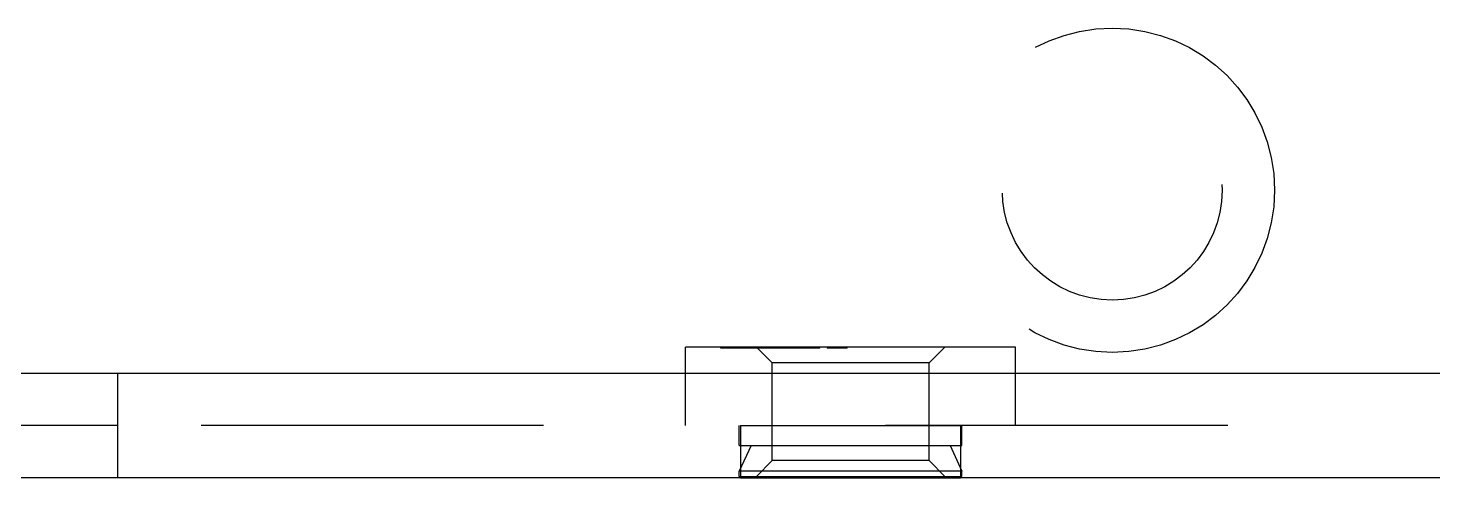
# Model space of a CAD drawing. Header units: millimetres. Extents: x 1262 to 3787, y 0 to 841.
# Drawn here: x 1543.87 to 1570.71, y 247.23 to 255.83 of the extents above; entities that cross this region are included whole.
import ezdxf

# ---------------------------------------------------------------- set-up
doc = ezdxf.new("R2010")
doc.units = ezdxf.units.MM
doc.header["$LTSCALE"] = 65.395
doc.linetypes.add('HIDDEN', pattern=[0.2, 0.1, -0.1])
doc.layers.get('0').update_dxf_attribs({"linetype": 'CONTINUOUS'})
doc.layers.add('02___PRT_ALL_AXES', color=7, linetype='CONTINUOUS')
doc.layers.add('DEFAULT_2', color=8, linetype='HIDDEN')

msp = doc.modelspace()

# ---------------------------------------------------------------- linework, layer by layer
at = {"color": 3, "linetype": 'Continuous'}
for p, q in [((1413.581, 249.226), (1825.581, 249.226)), ((1545.581, 247.226), (1545.581, 249.226)), ((1825.581, 247.226), (1413.581, 247.226))]:
    msp.add_line(p, q, dxfattribs=at)
at = {"color": 7, "linetype": 'Continuous'}
msp.add_line((1545.581, 248.226), (1533.581, 248.226), dxfattribs=at)
at = {"layer": '02___PRT_ALL_AXES', "color": 8, "linetype": 'HIDDEN'}
for p, q in [((1557.481, 248.226), (1557.481, 247.226)), ((1557.481, 248.226), (1561.681, 248.226)), ((1561.681, 248.226), (1561.681, 247.226)), ((1557.481, 247.226), (1561.681, 247.226))]:
    msp.add_line(p, q, dxfattribs=at)
at = {"layer": 'DEFAULT_2', "color": 8, "linetype": 'HIDDEN'}
for p, q in [((1556.431, 248.226), (1556.431, 249.726)), ((1562.731, 249.726), (1556.431, 249.726)), ((1557.105, 249.706), (1557.105, 249.726)), ((1558.997, 249.706), (1557.105, 249.706)), ((1557.119, 249.706), (1557.119, 249.726)), ((1557.141, 249.726), (1557.141, 249.706)), ((1557.149, 249.706), (1557.149, 249.726)), ((1557.187, 249.726), (1557.187, 249.706)), ((1557.187, 249.706), (1557.187, 249.726)), ((1557.188, 249.726), (1557.188, 249.706)), ((1557.19, 249.706), (1557.19, 249.726)), ((1557.2, 249.706), (1557.2, 249.726)), ((1557.21, 249.726), (1557.21, 249.706)), ((1557.434, 249.706), (1557.434, 249.726)), ((1557.467, 249.706), (1557.467, 249.726)), ((1557.548, 249.706), (1557.548, 249.726)), ((1557.581, 249.706), (1557.581, 249.726)), ((1557.589, 249.726), (1557.589, 249.706)), ((1557.602, 249.706), (1557.602, 249.726)), ((1557.622, 249.726), (1557.622, 249.706)), ((1557.623, 249.706), (1557.623, 249.726)), ((1557.623, 249.706), (1557.623, 249.726)), ((1557.625, 249.706), (1557.625, 249.726)), ((1557.652, 249.706), (1557.652, 249.726)), ((1557.653, 249.706), (1557.653, 249.726)), ((1557.659, 249.706), (1557.659, 249.726)), ((1557.669, 249.706), (1557.669, 249.726)), ((1557.681, 249.726), (1557.681, 249.706)), ((1557.682, 249.706), (1557.682, 249.726)), ((1557.727, 249.706), (1557.727, 249.726)), ((1557.739, 249.706), (1557.739, 249.726)), ((1557.769, 249.706), (1557.769, 249.726)), ((1557.772, 249.706), (1557.772, 249.726)), ((1557.775, 249.706), (1557.775, 249.726)), ((1557.781, 249.706), (1557.781, 249.726)), ((1558.081, 249.426), (1557.781, 249.726)), ((1557.849, 249.706), (1557.849, 249.726)), ((1557.866, 249.726), (1557.866, 249.706)), ((1557.869, 249.706), (1557.869, 249.726)), ((1557.871, 249.706), (1557.871, 249.726)), ((1557.872, 249.726), (1557.872, 249.706)), ((1557.886, 249.726), (1557.886, 249.706)), ((1557.889, 249.706), (1557.889, 249.726)), ((1557.891, 249.706), (1557.891, 249.726)), ((1557.904, 249.706), (1557.904, 249.726)), ((1557.906, 249.706), (1557.906, 249.726)), ((1557.914, 249.706), (1557.914, 249.726)), ((1557.915, 249.706), (1557.915, 249.726)), ((1557.975, 249.706), (1557.975, 249.726)), ((1557.976, 249.706), (1557.976, 249.726)), ((1557.988, 249.726), (1557.988, 249.706)), ((1558.013, 249.706), (1558.013, 249.726)), ((1558.019, 249.706), (1558.019, 249.726)), ((1558.034, 249.706), (1558.034, 249.726)), ((1558.037, 249.706), (1558.037, 249.726)), ((1558.05, 249.726), (1558.05, 249.706)), ((1558.054, 249.706), (1558.054, 249.726)), ((1558.064, 249.706), (1558.064, 249.726)), ((1558.065, 249.706), (1558.065, 249.726)), ((1558.068, 249.706), (1558.068, 249.726)), ((1558.079, 249.706), (1558.079, 249.726)), ((1558.093, 249.726), (1558.093, 249.706)), ((1558.094, 249.706), (1558.094, 249.726)), ((1558.095, 249.706), (1558.095, 249.726)), ((1558.129, 249.726), (1558.129, 249.706)), ((1558.136, 249.706), (1558.136, 249.726)), ((1558.195, 249.706), (1558.195, 249.726)), ((1558.203, 249.726), (1558.203, 249.706)), ((1558.227, 249.706), (1558.227, 249.726)), ((1558.238, 249.706), (1558.238, 249.726)), ((1558.25, 249.726), (1558.25, 249.706)), ((1558.261, 249.706), (1558.261, 249.726)), ((1558.261, 249.706), (1558.261, 249.726)), ((1558.272, 249.706), (1558.272, 249.726)), ((1558.274, 249.706), (1558.274, 249.726)), ((1558.312, 249.706), (1558.312, 249.726)), ((1558.341, 249.706), (1558.341, 249.726)), ((1558.349, 249.706), (1558.349, 249.726)), ((1558.349, 249.706), (1558.349, 249.726)), ((1558.425, 249.726), (1558.425, 249.706)), ((1558.443, 249.706), (1558.443, 249.726)), ((1558.472, 249.706), (1558.472, 249.726)), ((1558.485, 249.726), (1558.485, 249.706)), ((1558.495, 249.726), (1558.495, 249.706)), ((1558.512, 249.706), (1558.512, 249.726)), ((1558.543, 249.726), (1558.543, 249.706)), ((1558.551, 249.706), (1558.551, 249.726)), ((1558.68, 249.726), (1558.68, 249.706)), ((1558.714, 249.706), (1558.714, 249.726)), ((1558.742, 249.706), (1558.742, 249.726)), ((1558.75, 249.706), (1558.75, 249.726)), ((1558.779, 249.706), (1558.779, 249.726)), ((1558.79, 249.706), (1558.79, 249.726)), ((1558.818, 249.706), (1558.818, 249.726)), ((1558.826, 249.706), (1558.826, 249.726)), ((1558.985, 249.706), (1558.985, 249.726)), ((1558.997, 249.706), (1558.997, 249.726)), ((1559.136, 249.726), (1559.136, 249.706)), ((1559.518, 249.706), (1559.136, 249.706)), ((1559.138, 249.706), (1559.138, 249.726)), ((1559.178, 249.706), (1559.178, 249.726)), ((1559.187, 249.706), (1559.187, 249.726)), ((1559.188, 249.726), (1559.188, 249.706)), ((1559.189, 249.706), (1559.189, 249.726)), ((1559.211, 249.706), (1559.211, 249.726)), ((1559.217, 249.706), (1559.217, 249.726)), ((1559.218, 249.726), (1559.218, 249.706)), ((1559.222, 249.706), (1559.222, 249.726)), ((1559.226, 249.706), (1559.226, 249.726)), ((1559.304, 249.706), (1559.304, 249.726)), ((1559.319, 249.706), (1559.319, 249.726)), ((1559.32, 249.706), (1559.32, 249.726)), ((1559.329, 249.706), (1559.329, 249.726)), ((1559.353, 249.706), (1559.353, 249.726)), ((1559.365, 249.706), (1559.365, 249.726)), ((1559.41, 249.706), (1559.41, 249.726)), ((1559.438, 249.706), (1559.438, 249.726)), ((1559.444, 249.706), (1559.444, 249.726)), ((1559.47, 249.706), (1559.47, 249.726)), ((1559.47, 249.706), (1559.47, 249.726)), ((1559.477, 249.706), (1559.477, 249.726)), ((1559.478, 249.706), (1559.478, 249.726)), ((1559.485, 249.726), (1559.485, 249.706)), ((1559.489, 249.706), (1559.489, 249.726)), ((1559.517, 249.706), (1559.517, 249.726)), ((1559.517, 249.706), (1559.517, 249.726)), ((1561.081, 249.426), (1561.381, 249.726)), ((1562.731, 248.226), (1562.731, 249.726)), ((1558.081, 247.556), (1558.081, 249.426)), ((1561.081, 249.426), (1558.081, 249.426)), ((1561.081, 247.556), (1561.081, 249.426)), ((1697.581, 248.226), (1545.581, 248.226)), ((1557.456, 247.846), (1557.456, 248.226)), ((1561.706, 247.846), (1561.706, 248.226)), ((1557.681, 247.846), (1557.456, 247.356)), ((1557.456, 247.846), (1561.706, 247.846)), ((1561.481, 247.846), (1561.706, 247.356)), ((1558.081, 247.556), (1557.781, 247.256)), ((1561.081, 247.556), (1558.081, 247.556)), ((1561.081, 247.556), (1561.381, 247.256)), ((1557.456, 247.256), (1557.456, 247.356)), ((1561.706, 247.356), (1557.456, 247.356)), ((1557.456, 247.256), (1561.706, 247.256)), ((1561.706, 247.256), (1561.706, 247.356))]:
    msp.add_line(p, q, dxfattribs=at)
for radius in [3.1, 2.1]:
    msp.add_circle((1564.581, 252.726), radius, dxfattribs=at)

doc.saveas('drawing.dxf')
